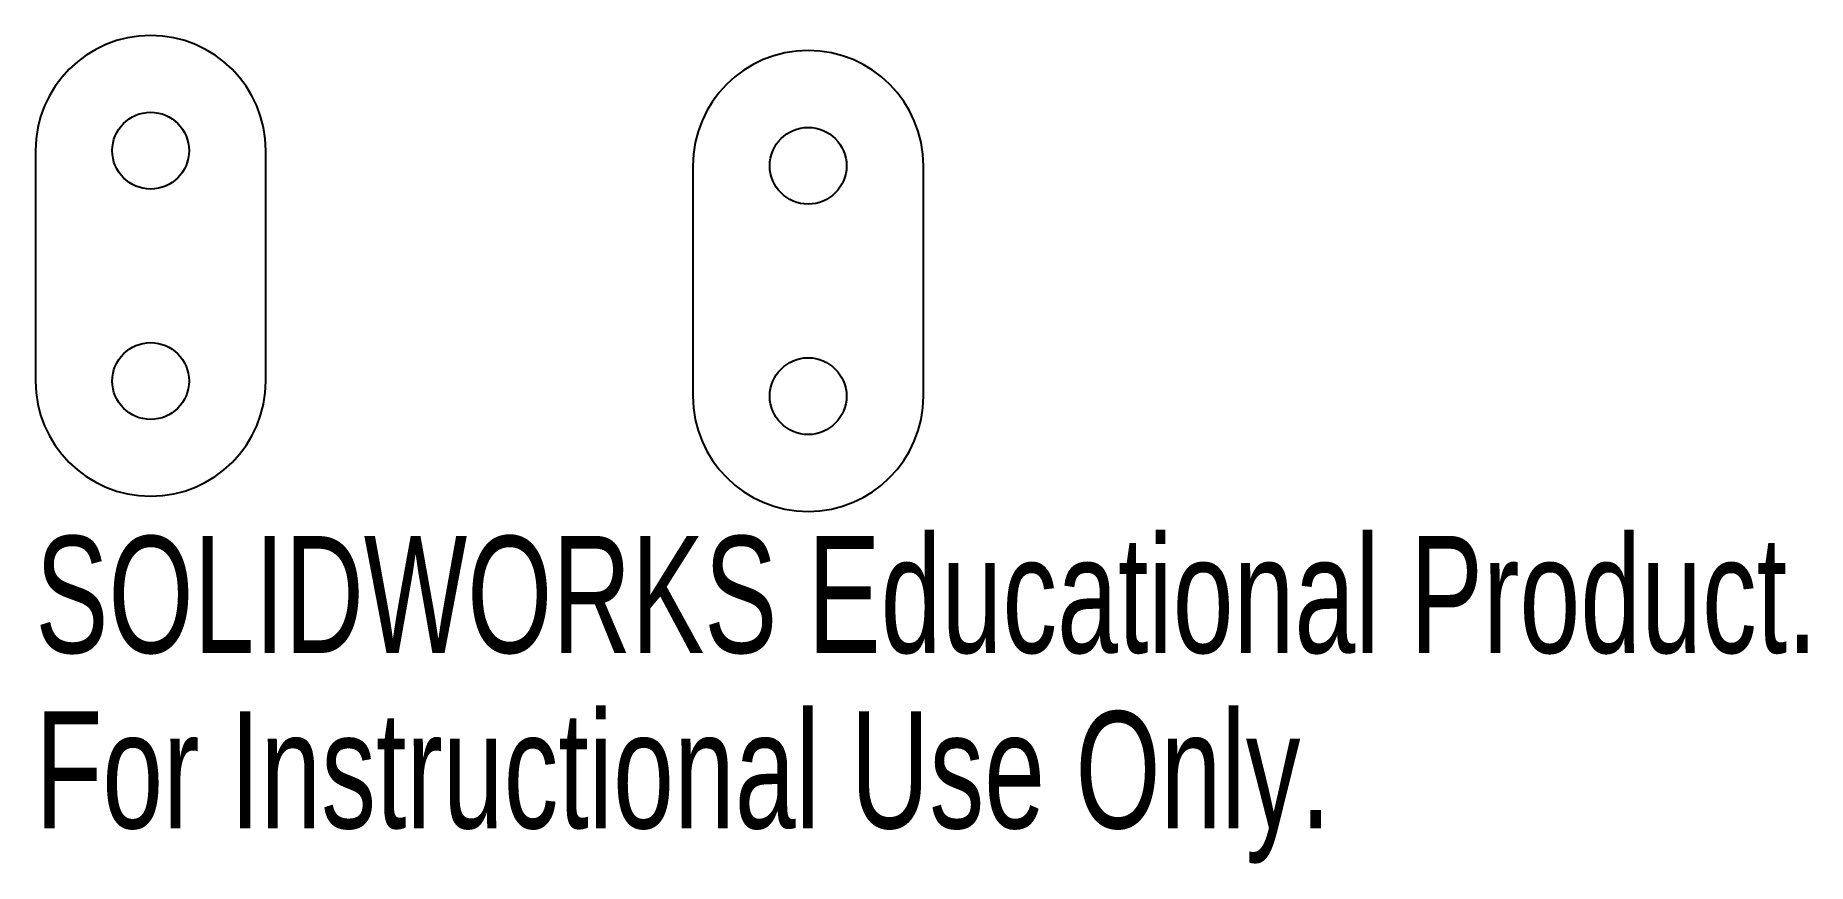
# Model space of a CAD drawing. Header units: millimetres. Extents: x 27.6 to 100.9, y -1.5 to 32.8.
import ezdxf

# ---------------------------------------------------------------- set-up
doc = ezdxf.new("R2010")
doc.units = ezdxf.units.MM
doc.styles.add('SLDTEXTSTYLE0', font='TXT', dxfattribs={"width": 0.7})

msp = doc.modelspace()

# ---------------------------------------------------------------- linework, layer by layer
at = {"color": 7, "linetype": 'Continuous', "lineweight": 25}
for p, q in [((27.593, 27.992), (27.593, 18.467)), ((37.118, 18.467), (37.118, 27.992)), ((54.778, 27.366), (54.778, 17.841)), ((64.303, 17.841), (64.303, 27.366))]:
    msp.add_line(p, q, dxfattribs=at)
for centre in [(32.356, 27.992), (59.541, 27.366), (32.356, 18.467), (59.541, 17.841)]:
    msp.add_circle(centre, 1.587, dxfattribs=at)
for centre, start, end in [((32.356, 27.992), 0, 180), ((59.541, 27.366), 0, 180), ((32.356, 18.467), 180, 0), ((59.541, 17.841), 180, 0)]:
    msp.add_arc(centre, 4.763, start, end, dxfattribs=at)

# ---------------------------------------------------------------- texts
at = {"color": 7, "linetype": 'Continuous', "char_height": 4.83362, "attachment_point": 1, "style": 'SLDTEXTSTYLE0'}
for s, insert in [('SOLIDWORKS Educational Product.', (27.593, 12.059)), ('For Instructional Use Only.', (27.593, 4.808))]:
    msp.add_mtext(s, dxfattribs=dict(at, insert=insert))

doc.saveas('drawing.dxf')
